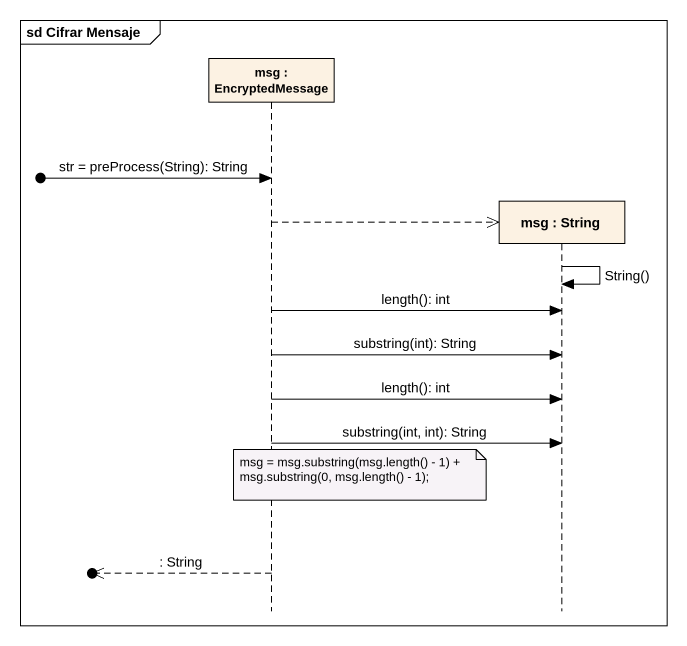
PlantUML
@startuml
mainframe sd Cifrar Mensaje
hide footbox
participant "msg : EncryptedMessage" as msg
participant "msg : String" as msg_2

[o-> msg : str = preProcess(String): String
msg -->> msg_2 **
msg_2 -> msg_2 : String()
msg -> msg_2 : length(): int
msg -> msg_2 : substring(int): String
msg -> msg_2 : length(): int
msg -> msg_2 : substring(int, int): String
note over msg
  msg = msg.substring(msg.length() - 1) +
  msg.substring(0, msg.length() - 1);
end note
[o<<-- msg : : String
@enduml
